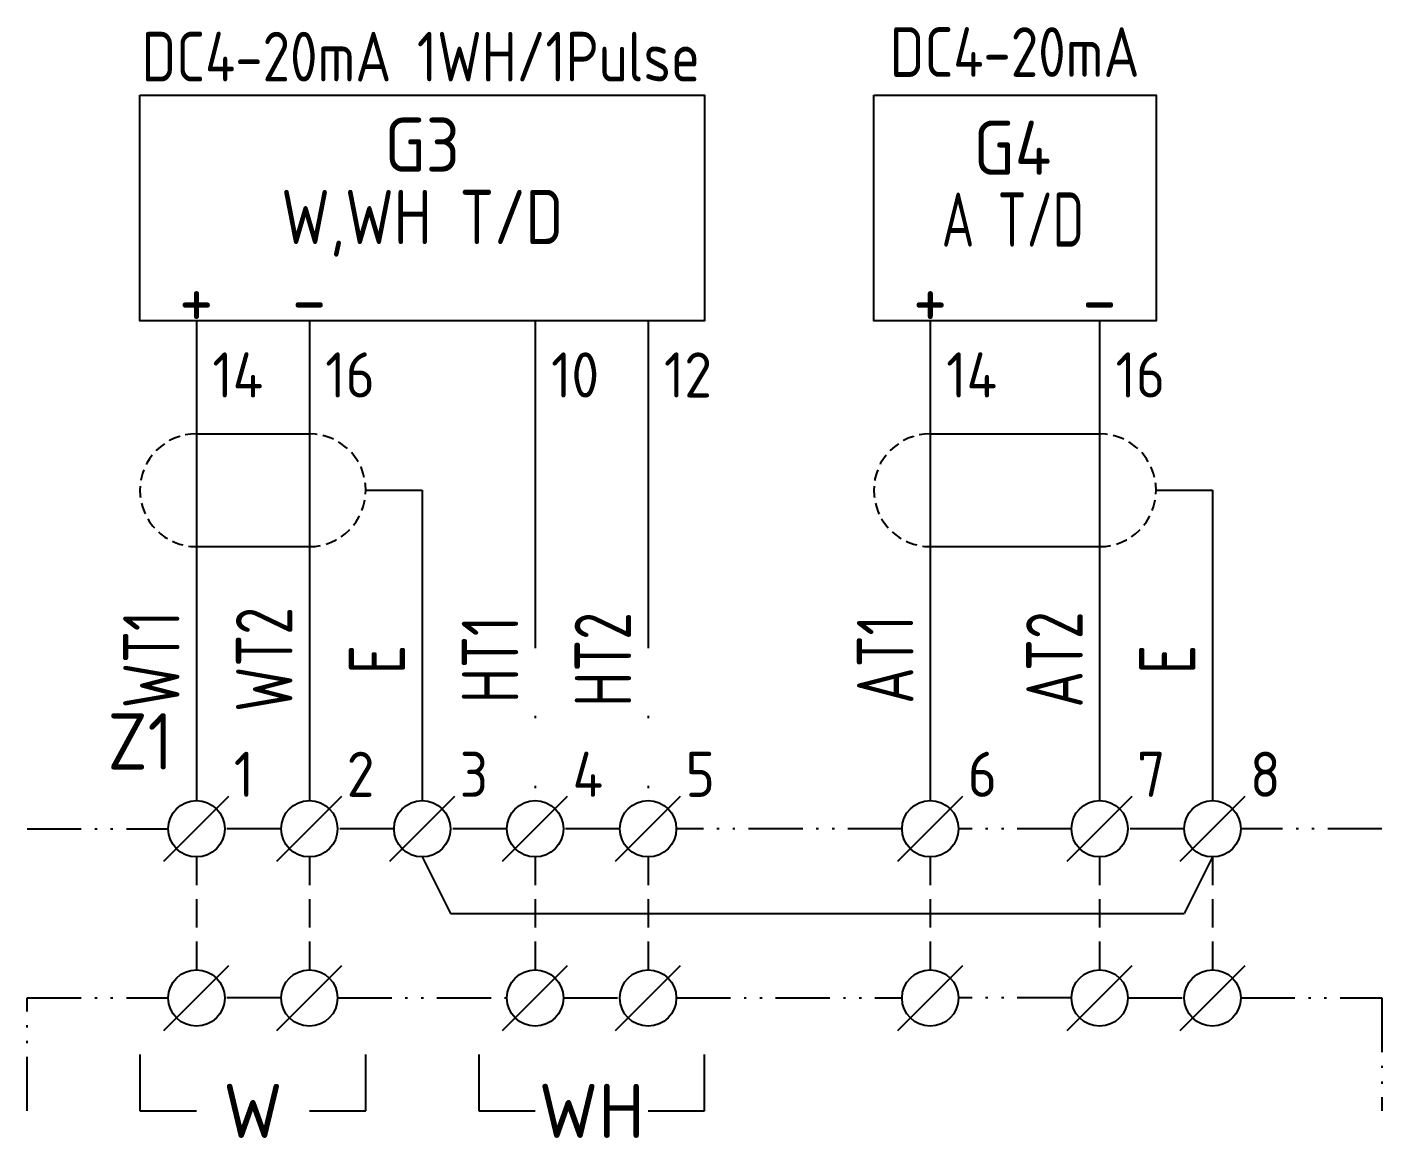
# Model space of a CAD drawing. Header units: millimetres. Extents: x 0 to 556, y 1 to 306.
# Drawn here: x 272.5 to 332.5, y 53.8 to 103 of the extents above; entities that cross this region are included whole.
import ezdxf
from ezdxf.enums import TextEntityAlignment as Align

# ---------------------------------------------------------------- set-up
doc = ezdxf.new("R2010")
doc.units = ezdxf.units.MM
for name, pattern in [('ACAD_ISO12W100', [21, 12, -3, 0, -3, 0, -3]), ('DASHED', [0.75, 0.5, -0.25]), ('HIDDEN', [0.375, 0.25, -0.125])]:
    doc.linetypes.add(name, pattern=pattern)
for name, color, linetype in [('LINK', 7, 'Continuous'), ('MISC', 7, 'Continuous'), ('Normal Text', 7, 'Continuous'), ('SYMS', 7, 'Continuous'), ('TAGS', 7, 'Continuous'), ('TERMS', 7, 'Continuous'), ('WIRE(DEFAULT)', 7, 'Continuous'), ('WIREFIXED', 7, 'Continuous')]:
    doc.layers.add(name, color=color, linetype=linetype)
doc.styles.add('WD', font='ISOCP2.shx')
doc.styles.add('WD_IEC', font='ISOCP2.shx', dxfattribs={"width": 1.1, "height": 2.4, "bigfont": 'whgtxt.shx'})

# ---------------------------------------------------------------- blocks, each defined once
blk = doc.blocks.new('VO72_TDT2')
for p, q in [((0, 2.5), (0, 0)), ((5, 2.5), (5, 0)), ((15, 2.5), (15, 0)), ((20, 2.5), (20, 0))]:
    blk.add_line(p, q)
blk.add_lwpolyline([(-2.5, 12.5), (22.5, 12.5), (22.5, 2.5), (-2.5, 2.5)], close=True)
at = {"style": 'WD', "width": 0.9}
blk.add_attdef('RATING2', text='', height=2.2, dxfattribs=at).set_placement((9.936, 12.452), align=Align.BOTTOM_CENTER)
at = {"flags": 1}
for tag, p, height, style in [('INST', (23.301, 11.115), 1, 'WD_IEC'), ('LOC', (23.301, 9.915), 1, 'WD_IEC'), ('FAMILY', (23.301, 8.715), 1, 'WD_IEC'), ('XREF', (23.201, 7.502), 1, 'WD'), ('X8TERM01', (0, 0), 0.08, 'WD'), ('X8TERM02', (5, 0), 0.08, 'WD'), ('X8TERM03', (15, 0), 0.08, 'WD'), ('X8TERM04', (20, 0), 0.08, 'WD')]:
    blk.add_attdef(tag, p, '', height=height, dxfattribs=dict(at, style=style))
at = {"style": 'WD'}
blk.add_attdef('TAG2', text='', height=2.4, dxfattribs=at).set_placement((10, 10.31), align=Align.MIDDLE_CENTER)
at = {"style": 'WD', "width": 0.9}
blk.add_attdef('RATING12', text='', height=2.4, dxfattribs=at).set_placement((10, 7.11), align=Align.MIDDLE_CENTER)
at = {"style": 'WD_IEC'}
for tag, p in [('TEXT1', (-0.008, 3.468)), ('TEXT2', (4.992, 3.468)), ('TEXT3', (14.992, 3.468)), ('TEXT4', (19.992, 3.468))]:
    blk.add_attdef(tag, text='', height=2.5, dxfattribs=at).set_placement(p, align=Align.MIDDLE)
at = {"linetype": 'Continuous', "style": 'WD'}
for tag, p in [('TERM01', (0.705, -0.892)), ('TERM02', (5.705, -0.892)), ('TERM03', (15.705, -0.892)), ('TERM04', (20.705, -0.892))]:
    blk.add_attdef(tag, p, '', height=2, dxfattribs=at)
blk = doc.blocks.new('VS0_11')
blk.add_line((0, 1.25), (0, -1.25))
at = {"linetype": 'DASHED'}
blk.add_arc((0, 0), 2.5, 90, 270, dxfattribs=at)
at = {"style": 'WD_IEC', "flags": 1}
for tag, p in [('X1LINKR', (0, 2.5)), ('X2TERM01', (0, 1.25)), ('X4TERM01', (-2.5, 0)), ('X8TERM01', (0, -1.25)), ('X1LINKL', (0, -2.5))]:
    blk.add_attdef(tag, p, '', height=0.32, dxfattribs=at)
blk = doc.blocks.new('VS0_21')
blk.add_line((0, 1.25), (0, -1.25))
at = {"linetype": 'DASHED'}
blk.add_arc((0, 0), 2.5, 270, 90, dxfattribs=at)
at = {"style": 'WD_IEC', "flags": 1}
blk.add_attdef('X1TERMDESC02', text='', height=2, rotation=90, dxfattribs=at).set_placement((3.76, 0.25), align=Align.TOP_LEFT)
for tag, p in [('WD_NOTJUMPERED', (2.5, 1.787)), ('X1TERM02', (2.5, 0))]:
    blk.add_attdef(tag, p, '', height=0.32, rotation=90, dxfattribs=at)
for tag, p in [('X4LINKR', (0, 2.5)), ('X2TERM01', (0, 1.25)), ('X8TERM01', (0, -1.25)), ('X4LINKL', (0, -2.5))]:
    blk.add_attdef(tag, p, '', height=0.32, dxfattribs=at)
blk = doc.blocks.new('WD_WNV')
at = {"linetype": 'Continuous', "style": 'WD_IEC', "width": 0.8}
blk.add_attdef('WIRENO', text='', height=2.5, rotation=90, dxfattribs=at).set_placement((-0.75, 0), align=Align.CENTER)
at = {"style": 'WD_IEC', "flags": 1}
for tag, p in [('W02USER', (-1, 1.125)), ('W01USER', (-1, 1.25)), ('W04USER', (-1, 0.875)), ('W05USER', (-1, 0.75)), ('W03USER', (-1, 1)), ('W06USER', (-1, 0.625)), ('W08USER', (-1, 0.375)), ('W09USER', (-1, 0.25)), ('W07USER', (-1, 0.5)), ('W10USER', (-1, 0.125))]:
    blk.add_attdef(tag, text='', height=0.08, dxfattribs=at).set_placement(p, align=Align.CENTER)
blk = doc.blocks.new('HT0W_TB1')
blk.add_circle((0, 0), 1.25)
at = {"layer": 'SYMS'}
blk.add_line((-1.439, -1.439), (1.439, 1.439), dxfattribs=at)
at = {"style": 'WD_IEC', "flags": 1}
for tag, p in [('INST', (-1.036, 7.871)), ('LOC', (-1.036, 4.871))]:
    blk.add_attdef(tag, text='', height=2.5, dxfattribs=at).set_placement(p, align=Align.BOTTOM_RIGHT)
at = {"style": 'WD_IEC'}
blk.add_attdef('TAGSTRIP', text='', height=2.5, dxfattribs=at).set_placement((-1.036, 1.871), align=Align.BOTTOM_RIGHT)
blk.add_attdef('TERM01', text='', height=2, dxfattribs=at).set_placement((1.657, 0.812), align=Align.BOTTOM_LEFT)
at = {"flags": 1}
for tag, p, height, style in [('X2TERM01', (0, 1.25), 0.25, 'WD_IEC'), ('X4LINK', (-1.25, 0), 0.01, 'WD'), ('X4TERM01', (-1.25, 0), 0.25, 'WD_IEC'), ('STRIPSEQ', (-0.023, -0.023), 0.025, 'WD_IEC'), ('X1LINK', (1.25, 0), 0.01, 'WD'), ('X1TERM01', (1.25, 0), 0.25, 'WD_IEC'), ('LINKTERM', (-0.023, -0.061), 0.025, 'WD_IEC'), ('X8TERM01', (0, -1.25), 0.25, 'WD_IEC')]:
    blk.add_attdef(tag, p, '', height=height, dxfattribs=dict(at, style=style))
at = {"style": 'WD_IEC', "flags": 1}
for tag, height, p in [('CAT', 1, (-1.952, -2.368)), ('MFG', 1, (-2.094, -3.633)), ('ASSYCODE', 1, (-2.043, -4.923)), ('DESC1', 2, (-1.784, -7.616)), ('DESC2', 2, (-1.784, -10.058)), ('DESC3', 2, (-1.784, -12.548))]:
    blk.add_attdef(tag, text='', height=height, dxfattribs=at).set_placement(p, align=Align.RIGHT)
blk = doc.blocks.new('HT0_TB1')
blk.add_circle((0, 0), 1.25)
at = {"layer": 'SYMS'}
blk.add_line((-1.439, -1.439), (1.439, 1.439), dxfattribs=at)
at = {"flags": 1}
for tag, p, height, style in [('X2TERM01', (0, 1.25), 0.25, 'WD_IEC'), ('X4LINK', (-1.25, 0), 0.01, 'WD'), ('X4TERM01', (-1.25, 0), 0.25, 'WD_IEC'), ('X1LINK', (1.25, 0), 0.01, 'WD'), ('X1TERM01', (1.25, 0), 0.25, 'WD_IEC'), ('X8TERM01', (0, -1.25), 0.25, 'WD_IEC')]:
    blk.add_attdef(tag, p, '', height=height, dxfattribs=dict(at, style=style))
blk = doc.blocks.new('VO72_TDT1')
at = {"layer": 'SYMS'}
for p, q in [((0, 2.5), (0, 0)), ((7.5, 2.5), (7.5, 0))]:
    blk.add_line(p, q, dxfattribs=at)
blk.add_lwpolyline([(-2.5, 12.5), (10, 12.5), (10, 2.5), (-2.5, 2.5)], close=True, dxfattribs=at)
at = {"style": 'WD'}
for tag, height, width, p in [('RATING2', 2.2, 0.9, (3.738, 14.415)), ('RATING12', 2.4, 0.75, (3.657, 6.994))]:
    blk.add_attdef(tag, text='', height=height, dxfattribs=dict(at, width=width)).set_placement(p, align=Align.MIDDLE_CENTER)
at = {"flags": 1}
for tag, style, p in [('INST', 'WD_IEC', (-3.065, 9.996)), ('LOC', 'WD_IEC', (-3.065, 8.796)), ('FAMILY', 'WD_IEC', (-3.065, 7.596)), ('XREF', 'WD', (-3.165, 6.383))]:
    blk.add_attdef(tag, text='', height=1, dxfattribs=dict(at, style=style)).set_placement(p, align=Align.RIGHT)
at = {"style": 'WD'}
blk.add_attdef('TAG2', text='', height=2.4, dxfattribs=at).set_placement((3.635, 8.973), align=Align.CENTER)
at = {"style": 'WD_IEC'}
for tag, p in [('TEXT1', (-0.008, 3.468)), ('TEXT2', (7.492, 3.468))]:
    blk.add_attdef(tag, text='', height=2.5, dxfattribs=at).set_placement(p, align=Align.MIDDLE)
at = {"linetype": 'Continuous', "style": 'WD'}
for tag, p in [('TERM04', (0.705, -0.892)), ('TERM05', (8.205, -0.892))]:
    blk.add_attdef(tag, p, '', height=2, dxfattribs=at)
at = {"style": 'WD', "flags": 1}
for tag, p in [('X8TERM01', (0, 0)), ('X8TERM02', (7.5, 0))]:
    blk.add_attdef(tag, p, '', height=0.08, dxfattribs=at)

msp = doc.modelspace()

# ---------------------------------------------------------------- linework, layer by layer
at = {"linetype": 'ACAD_ISO12W100', "ltscale": 0.2}
for p, q in [((272.5, 67.5), (278.75, 67.5)), ((283.75, 67.5), (281.25, 67.5)), ((288.75, 67.5), (286.25, 67.5)), ((293.75, 67.5), (291.25, 67.5)), ((298.75, 67.5), (296.25, 67.5)), ((311.25, 67.5), (301.25, 67.5)), ((318.75, 67.5), (313.75, 67.5)), ((323.75, 67.5), (321.25, 67.5)), ((332.5, 67.5), (326.25, 67.5)), ((272.5, 55), (272.5, 60)), ((272.5, 60), (278.75, 60)), ((283.75, 60), (281.25, 60)), ((286.25, 60), (293.75, 60)), ((296.25, 60), (298.75, 60)), ((301.25, 60), (311.25, 60)), ((318.75, 60), (313.75, 60)), ((321.25, 60), (323.75, 60)), ((326.25, 60), (332.5, 60)), ((332.5, 60), (332.5, 55))]:
    msp.add_line(p, q, dxfattribs=at)
at = {"linetype": 'HIDDEN', "ltscale": 5}
for p, q in [((280, 66.25), (280, 61.25)), ((285, 66.25), (285, 61.25)), ((295, 66.25), (295, 61.25)), ((300, 66.25), (300, 61.25)), ((312.5, 66.25), (312.5, 61.25)), ((320, 66.25), (320, 61.25)), ((325, 66.25), (325, 61.25))]:
    msp.add_line(p, q, dxfattribs=at)
for p, q in [((290, 66.25), (291.25, 63.75)), ((325, 66.25), (323.75, 63.75)), ((291.25, 63.75), (323.75, 63.75))]:
    msp.add_line(p, q)
at = {"linetype": 'Continuous'}
for p, q in [((277.5, 57.5), (277.5, 55)), ((287.5, 55), (287.5, 57.5)), ((292.5, 57.5), (292.5, 55)), ((302.5, 55), (302.5, 57.5)), ((277.5, 55), (280, 55)), ((285, 55), (287.5, 55)), ((292.5, 55), (295, 55)), ((300, 55), (302.5, 55))]:
    msp.add_line(p, q, dxfattribs=at)
at = {"layer": 'LINK'}
for points in [[(280, 85), (285, 85)], [(312.5, 85), (320, 85)], [(280, 80), (285, 80)], [(312.5, 80), (320, 80)]]:
    msp.add_lwpolyline(points, dxfattribs=at)
at = {"layer": 'WIRE(DEFAULT)', "linetype": 'Continuous'}
for p, q in [((280, 87.5), (280, 68.75)), ((285, 87.5), (285, 68.75)), ((312.5, 87.5), (312.5, 83.75)), ((320, 87.5), (320, 83.75)), ((287.5, 82.5), (290, 82.5)), ((290, 82.5), (290, 68.75)), ((322.5, 82.5), (325, 82.5)), ((325, 82.5), (325, 68.75)), ((312.5, 81.25), (312.5, 68.75)), ((320, 81.25), (320, 68.75))]:
    msp.add_line(p, q, dxfattribs=at)
at = {"layer": 'WIRE(DEFAULT)', "linetype": 'ACAD_ISO12W100'}
for p, q in [((295, 87.5), (295, 68.75)), ((300, 87.5), (300, 68.75))]:
    msp.add_line(p, q, dxfattribs=at)

# ---------------------------------------------------------------- block references
at = {"layer": 'SYMS', "linetype": 'Continuous'}
ref = msp.add_blockref('VO72_TDT2', (280, 87.5), dxfattribs=at)
ref.add_attrib('TEXT2', '-', dxfattribs={"layer": 'MISC', "height": 2.5, "style": 'WD_IEC'}).set_placement((284.992, 90.968), align=Align.MIDDLE)
ref.add_attrib('TEXT1', '+', dxfattribs={"layer": 'MISC', "height": 2.5, "style": 'WD_IEC'}).set_placement((279.992, 90.968), align=Align.MIDDLE)
ref.add_attrib('TERM04', '12', (300.705, 86.608), dxfattribs={"layer": 'TERMS', "linetype": 'Continuous', "height": 2, "style": 'WD'})
ref.add_attrib('TERM03', '10', (295.705, 86.608), dxfattribs={"layer": 'TERMS', "linetype": 'Continuous', "height": 2, "style": 'WD'})
ref.add_attrib('TERM02', '16', (285.705, 86.608), dxfattribs={"layer": 'TERMS', "linetype": 'Continuous', "height": 2, "style": 'WD'})
ref.add_attrib('TERM01', '14', (280.705, 86.608), dxfattribs={"layer": 'TERMS', "linetype": 'Continuous', "height": 2, "style": 'WD'})
ref.add_attrib('RATING2', 'DC4-20mA 1WH/1Pulse', dxfattribs={"layer": 'MISC', "height": 2.2, "style": 'WD', "width": 0.9}).set_placement((289.936, 99.952), align=Align.BOTTOM_CENTER)
ref.add_attrib('TAG2', 'G3', dxfattribs={"layer": 'TAGS', "height": 2.4, "style": 'WD'}).set_placement((290, 97.81), align=Align.MIDDLE_CENTER)
ref.add_attrib('RATING12', 'W,WH T/D', dxfattribs={"layer": 'MISC', "height": 2.4, "style": 'WD', "width": 0.9}).set_placement((290, 94.61), align=Align.MIDDLE_CENTER)
at = {"layer": 'SYMS'}
ref = msp.add_blockref('VO72_TDT1', (312.5, 87.5), dxfattribs=at)
ref.add_attrib('TERM05', '16', (320.705, 86.608), dxfattribs={"layer": 'TERMS', "linetype": 'Continuous', "height": 2, "style": 'WD'})
ref.add_attrib('TERM04', '14', (313.205, 86.608), dxfattribs={"layer": 'TERMS', "linetype": 'Continuous', "height": 2, "style": 'WD'})
ref.add_attrib('RATING2', 'DC4-20mA', dxfattribs={"layer": 'MISC', "height": 2.2, "style": 'WD', "width": 0.9}).set_placement((316.238, 101.915), align=Align.MIDDLE_CENTER)
ref.add_attrib('TEXT2', '-', dxfattribs={"layer": 'MISC', "height": 2.5, "style": 'WD_IEC'}).set_placement((319.992, 90.968), align=Align.MIDDLE)
ref.add_attrib('TEXT1', '+', dxfattribs={"layer": 'MISC', "height": 2.5, "style": 'WD_IEC'}).set_placement((312.492, 90.968), align=Align.MIDDLE)
ref.add_attrib('TAG2', 'G4', dxfattribs={"layer": 'TAGS', "height": 2.4, "style": 'WD'}).set_placement((316.135, 96.473), align=Align.CENTER)
ref.add_attrib('RATING12', 'A T/D', dxfattribs={"layer": 'MISC', "height": 2.4, "style": 'WD', "width": 0.75}).set_placement((316.157, 94.494), align=Align.MIDDLE_CENTER)
at = {"layer": 'SYMS', "linetype": 'Continuous'}
for name, p in [('VS0_11', (280, 82.5)), ('VS0_21', (285, 82.5)), ('VS0_11', (312.5, 82.5)), ('VS0_21', (320, 82.5))]:
    msp.add_blockref(name, p, dxfattribs=at)
at = {"layer": 'SYMS'}
ref = msp.add_blockref('HT0W_TB1', (280, 67.5), dxfattribs=at)
ref.add_attrib('TAGSTRIP', 'Z1', dxfattribs={"layer": 'TAGS', "height": 2.5, "style": 'WD_IEC'}).set_placement((278.964, 69.371), align=Align.BOTTOM_RIGHT)
ref.add_attrib('TERM01', '1', dxfattribs={"layer": 'TERMS', "height": 2, "style": 'WD_IEC'}).set_placement((281.657, 68.312), align=Align.BOTTOM_LEFT)
ref = msp.add_blockref('HT0W_TB1', (285, 67.5), dxfattribs=at)
ref.add_attrib('TERM01', '2', dxfattribs={"layer": 'TERMS', "height": 2, "style": 'WD_IEC'}).set_placement((286.657, 68.312), align=Align.BOTTOM_LEFT)
ref = msp.add_blockref('HT0W_TB1', (290, 67.5), dxfattribs=at)
ref.add_attrib('TERM01', '3', dxfattribs={"layer": 'TERMS', "height": 2, "style": 'WD_IEC'}).set_placement((291.657, 68.312), align=Align.BOTTOM_LEFT)
ref = msp.add_blockref('HT0W_TB1', (295, 67.5), dxfattribs=at)
ref.add_attrib('TERM01', '4', dxfattribs={"layer": 'TERMS', "height": 2, "style": 'WD_IEC'}).set_placement((296.657, 68.312), align=Align.BOTTOM_LEFT)
ref = msp.add_blockref('HT0W_TB1', (300, 67.5), dxfattribs=at)
ref.add_attrib('TERM01', '5', dxfattribs={"layer": 'TERMS', "height": 2, "style": 'WD_IEC'}).set_placement((301.657, 68.312), align=Align.BOTTOM_LEFT)
ref = msp.add_blockref('HT0W_TB1', (312.5, 67.5), dxfattribs=at)
ref.add_attrib('TERM01', '6', dxfattribs={"layer": 'TERMS', "height": 2, "style": 'WD_IEC'}).set_placement((314.157, 68.312), align=Align.BOTTOM_LEFT)
ref = msp.add_blockref('HT0W_TB1', (320, 67.5), dxfattribs=at)
ref.add_attrib('TERM01', '7', dxfattribs={"layer": 'TERMS', "height": 2, "style": 'WD_IEC'}).set_placement((321.657, 68.312), align=Align.BOTTOM_LEFT)
ref = msp.add_blockref('HT0W_TB1', (325, 67.5), dxfattribs=at)
ref.add_attrib('TERM01', '8', dxfattribs={"layer": 'TERMS', "height": 2, "style": 'WD_IEC'}).set_placement((326.657, 68.312), align=Align.BOTTOM_LEFT)
for p in [(280, 60), (285, 60), (295, 60), (300, 60), (312.5, 60), (320, 60), (325, 60)]:
    msp.add_blockref('HT0_TB1', p, dxfattribs=at)
at = {"layer": 'WIREFIXED', "linetype": 'ACAD_ISO12W100'}
ref = msp.add_blockref('WD_WNV', (280, 75), dxfattribs=at)
ref.add_attrib('WIRENOF', 'WT1', dxfattribs={"linetype": 'Continuous', "height": 2.5, "rotation": 90, "style": 'WD_IEC', "width": 0.8}).set_placement((279.25, 75), align=Align.CENTER)
ref = msp.add_blockref('WD_WNV', (285, 75), dxfattribs=at)
ref.add_attrib('WIRENOF', 'WT2', dxfattribs={"linetype": 'Continuous', "height": 2.5, "rotation": 90, "style": 'WD_IEC', "width": 0.8}).set_placement((284.25, 75), align=Align.CENTER)
ref = msp.add_blockref('WD_WNV', (300, 75), dxfattribs=at)
ref.add_attrib('WIRENOF', 'HT2', dxfattribs={"linetype": 'Continuous', "height": 2.5, "rotation": 90, "style": 'WD_IEC', "width": 0.8}).set_placement((299.25, 75), align=Align.CENTER)
at = {"layer": 'WIREFIXED', "linetype": 'Continuous'}
ref = msp.add_blockref('WD_WNV', (320, 75), dxfattribs=at)
ref.add_attrib('WIRENOF', 'AT2', dxfattribs={"linetype": 'Continuous', "height": 2.5, "rotation": 90, "style": 'WD_IEC', "width": 0.8}).set_placement((319.25, 75), align=Align.CENTER)
at = {"layer": 'WIREFIXED', "linetype": 'ACAD_ISO12W100'}
ref = msp.add_blockref('WD_WNV', (295, 75), dxfattribs=at)
ref.add_attrib('WIRENOF', 'HT1', dxfattribs={"linetype": 'Continuous', "height": 2.5, "rotation": 90, "style": 'WD_IEC', "width": 0.8}).set_placement((294.25, 75), align=Align.CENTER)
at = {"layer": 'WIREFIXED', "linetype": 'Continuous'}
ref = msp.add_blockref('WD_WNV', (312.5, 75), dxfattribs=at)
ref.add_attrib('WIRENOF', 'AT1', dxfattribs={"linetype": 'Continuous', "height": 2.5, "rotation": 90, "style": 'WD_IEC', "width": 0.8}).set_placement((311.75, 75), align=Align.CENTER)
ref = msp.add_blockref('WD_WNV', (290, 75), dxfattribs=at)
ref.add_attrib('WIRENOF', 'E', dxfattribs={"linetype": 'Continuous', "height": 2.5, "rotation": 90, "style": 'WD_IEC', "width": 0.8}).set_placement((289.25, 75), align=Align.CENTER)
ref = msp.add_blockref('WD_WNV', (325, 75), dxfattribs=at)
ref.add_attrib('WIRENOF', 'E', dxfattribs={"linetype": 'Continuous', "height": 2.5, "rotation": 90, "style": 'WD_IEC', "width": 0.8}).set_placement((324.25, 75), align=Align.CENTER)

# ---------------------------------------------------------------- texts
at = {"layer": 'Normal Text', "linetype": 'Continuous', "char_height": 2.4, "width": 2.5, "attachment_point": 5, "style": 'WD_IEC'}
for s, insert in [('W', (282.5, 55)), ('WH', (297.5, 55))]:
    msp.add_mtext(s, dxfattribs=dict(at, insert=insert))

doc.saveas('drawing.dxf')
